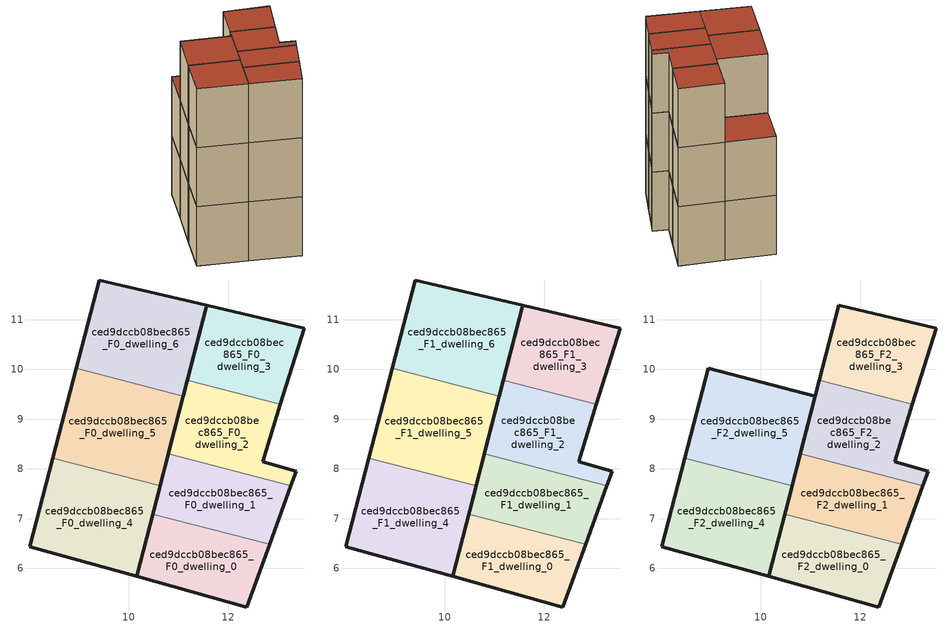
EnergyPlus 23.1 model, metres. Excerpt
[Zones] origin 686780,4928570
ced9dccb08bec865_F0_dwelling_0
 floor ground (EU_floor_Construction): 12.38,5.22 12.83,6.48 10.48,7.09 10.16,5.84 z0
 wall outside (EU_wall_Construction): 12.83,6.48 12.38,5.22 10.16,5.84 10.48,7.09 z0:3
 wall to ced9dccb08bec865_F0_dwelling_1 (EU_wall_Construction): 10.48,7.09 12.83,6.48 z0:3
ced9dccb08bec865_F0_dwelling_1
 floor ground (EU_floor_Construction): 12.83,6.48 13.26,7.66 10.8,8.3 10.48,7.09 z0
 wall outside (EU_wall_Construction): 13.26,7.66 12.83,6.48 / 10.48,7.09 10.8,8.3 z0:3
 wall to ced9dccb08bec865_F0_dwelling_2 (EU_wall_Construction): 10.8,8.3 13.26,7.66 z0:3
ced9dccb08bec865_F0_dwelling_2
 floor ground (EU_floor_Construction): 13.26,7.66 13.37,7.95 12.69,8.14 13.05,9.3 11.18,9.78 10.8,8.3 z0
 wall outside (EU_wall_Construction): 13.05,9.3 12.69,8.14 13.37,7.95 13.26,7.66 / 10.8,8.3 11.18,9.78 z0:3
 wall to ced9dccb08bec865_F0_dwelling_3 (EU_wall_Construction): 11.18,9.78 13.05,9.3 z0:3
ced9dccb08bec865_F0_dwelling_3
 floor ground (EU_floor_Construction): 13.05,9.3 13.53,10.83 11.57,11.29 11.18,9.78 z0
 wall outside (EU_wall_Construction): 11.18,9.78 11.57,11.29 13.53,10.83 13.05,9.3 z0:3
ced9dccb08bec865_F0_dwelling_4
 floor ground (EU_floor_Construction): 10.16,5.84 10.63,7.66 8.47,8.22 8.01,6.43 z0
 wall outside (EU_wall_Construction): 10.63,7.66 10.16,5.84 8.01,6.43 8.47,8.22 z0:3
 wall to ced9dccb08bec865_F0_dwelling_5 (EU_wall_Construction): 8.47,8.22 10.63,7.66 z0:3
ced9dccb08bec865_F0_dwelling_5
 floor ground (EU_floor_Construction): 10.63,7.66 11.1,9.46 8.94,10.02 8.47,8.22 z0
 wall outside (EU_wall_Construction): 8.47,8.22 8.94,10.02 / 11.1,9.46 10.63,7.66 z0:3
 wall to ced9dccb08bec865_F0_dwelling_6 (EU_wall_Construction): 8.94,10.02 11.1,9.46 z0:3
ced9dccb08bec865_F0_dwelling_6
 floor ground (EU_floor_Construction): 11.1,9.46 11.57,11.29 9.4,11.8 8.94,10.02 z0
 wall outside (EU_wall_Construction): 8.94,10.02 9.4,11.8 11.57,11.29 11.1,9.46 z0:3
ced9dccb08bec865_F1_dwelling_0
 floor to ced9dccb08bec865_F0_dwelling_0 (EU_floor_Construction): 12.38,5.22 12.83,6.48 10.48,7.09 10.16,5.84 z3
 wall outside (EU_wall_Construction): 12.83,6.48 12.38,5.22 10.16,5.84 10.48,7.09 z3:6
 wall to ced9dccb08bec865_F1_dwelling_1 (EU_wall_Construction): 10.48,7.09 12.83,6.48 z3:6
ced9dccb08bec865_F1_dwelling_1
 floor to ced9dccb08bec865_F0_dwelling_1 (EU_floor_Construction): 12.83,6.48 13.26,7.66 10.8,8.3 10.48,7.09 z3
 wall outside (EU_wall_Construction): 13.26,7.66 12.83,6.48 / 10.48,7.09 10.8,8.3 z3:6
 wall to ced9dccb08bec865_F1_dwelling_2 (EU_wall_Construction): 10.8,8.3 13.26,7.66 z3:6
ced9dccb08bec865_F1_dwelling_2
 floor to ced9dccb08bec865_F0_dwelling_2 (EU_floor_Construction): 13.26,7.66 13.37,7.95 12.69,8.14 13.05,9.3 11.18,9.78 10.8,8.3 z3
 wall outside (EU_wall_Construction): 13.05,9.3 12.69,8.14 13.37,7.95 13.26,7.66 / 10.8,8.3 11.18,9.78 z3:6
 wall to ced9dccb08bec865_F1_dwelling_3 (EU_wall_Construction): 11.18,9.78 13.05,9.3 z3:6
ced9dccb08bec865_F1_dwelling_3
 floor to ced9dccb08bec865_F0_dwelling_3 (EU_floor_Construction): 13.05,9.3 13.53,10.83 11.57,11.29 11.18,9.78 z3
 wall outside (EU_wall_Construction): 11.18,9.78 11.57,11.29 13.53,10.83 13.05,9.3 z3:6
ced9dccb08bec865_F1_dwelling_4
 floor to ced9dccb08bec865_F0_dwelling_4 (EU_floor_Construction): 10.16,5.84 10.63,7.66 8.47,8.22 8.01,6.43 z3
 wall outside (EU_wall_Construction): 10.63,7.66 10.16,5.84 8.01,6.43 8.47,8.22 z3:6
 wall to ced9dccb08bec865_F1_dwelling_5 (EU_wall_Construction): 8.47,8.22 10.63,7.66 z3:6
ced9dccb08bec865_F1_dwelling_5
 floor to ced9dccb08bec865_F0_dwelling_5 (EU_floor_Construction): 10.63,7.66 11.1,9.46 8.94,10.02 8.47,8.22 z3
 wall outside (EU_wall_Construction): 8.47,8.22 8.94,10.02 / 11.1,9.46 10.63,7.66 z3:6
 wall to ced9dccb08bec865_F1_dwelling_6 (EU_wall_Construction): 8.94,10.02 11.1,9.46 z3:6
ced9dccb08bec865_F1_dwelling_6
 floor to ced9dccb08bec865_F0_dwelling_6 (EU_floor_Construction): 11.1,9.46 11.57,11.29 9.4,11.8 8.94,10.02 z3
 wall outside (EU_wall_Construction): 8.94,10.02 9.4,11.8 11.57,11.29 11.1,9.46 z3:6
 roof outside (EU_roof_Construction): 11.57,11.29 11.1,9.46 8.94,10.02 9.4,11.8 z6
ced9dccb08bec865_F2_dwelling_0
 floor to ced9dccb08bec865_F1_dwelling_0 (EU_floor_Construction): 12.38,5.22 12.83,6.48 10.48,7.09 10.16,5.84 z6
 wall outside (EU_wall_Construction): 12.83,6.48 12.38,5.22 10.16,5.84 10.48,7.09 z6:9
 wall to ced9dccb08bec865_F2_dwelling_1 (EU_wall_Construction): 10.48,7.09 12.83,6.48 z6:9
 roof outside (EU_roof_Construction): 12.83,6.48 12.38,5.22 10.16,5.84 10.48,7.09 z9
ced9dccb08bec865_F2_dwelling_1
 floor to ced9dccb08bec865_F1_dwelling_1 (EU_floor_Construction): 12.83,6.48 13.26,7.66 10.8,8.3 10.48,7.09 z6
 wall outside (EU_wall_Construction): 13.26,7.66 12.83,6.48 / 10.48,7.09 10.8,8.3 z6:9
 wall to ced9dccb08bec865_F2_dwelling_2 (EU_wall_Construction): 10.8,8.3 13.26,7.66 z6:9
 roof outside (EU_roof_Construction): 13.26,7.66 12.83,6.48 10.48,7.09 10.8,8.3 z9
ced9dccb08bec865_F2_dwelling_2
 floor to ced9dccb08bec865_F1_dwelling_2 (EU_floor_Construction): 13.26,7.66 13.37,7.95 12.69,8.14 13.05,9.3 11.18,9.78 10.8,8.3 z6
 wall outside (EU_wall_Construction): 13.05,9.3 12.69,8.14 13.37,7.95 13.26,7.66 / 10.8,8.3 11.18,9.78 z6:9
 wall to ced9dccb08bec865_F2_dwelling_3 (EU_wall_Construction): 11.18,9.78 13.05,9.3 z6:9
 roof outside (EU_roof_Construction): 13.05,9.3 12.69,8.14 13.37,7.95 13.26,7.66 10.8,8.3 11.18,9.78 z9
ced9dccb08bec865_F2_dwelling_3
 floor to ced9dccb08bec865_F1_dwelling_3 (EU_floor_Construction): 13.05,9.3 13.53,10.83 11.57,11.29 11.18,9.78 z6
 wall outside (EU_wall_Construction): 11.18,9.78 11.57,11.29 13.53,10.83 13.05,9.3 z6:9
 roof outside (EU_roof_Construction): 13.53,10.83 13.05,9.3 11.18,9.78 11.57,11.29 z9
ced9dccb08bec865_F2_dwelling_4
 floor to ced9dccb08bec865_F1_dwelling_4 (EU_floor_Construction): 10.16,5.84 10.63,7.66 8.47,8.22 8.01,6.43 z6
 wall outside (EU_wall_Construction): 10.63,7.66 10.16,5.84 8.01,6.43 8.47,8.22 z6:9
 wall to ced9dccb08bec865_F2_dwelling_5 (EU_wall_Construction): 8.47,8.22 10.63,7.66 z6:9
 roof outside (EU_roof_Construction): 10.63,7.66 10.16,5.84 8.01,6.43 8.47,8.22 z9
ced9dccb08bec865_F2_dwelling_5
 floor to ced9dccb08bec865_F1_dwelling_5 (EU_floor_Construction): 10.63,7.66 11.1,9.46 8.94,10.02 8.47,8.22 z6
 wall outside (EU_wall_Construction): 8.47,8.22 8.94,10.02 11.1,9.46 10.63,7.66 z6:9
 roof outside (EU_roof_Construction): 11.1,9.46 10.63,7.66 8.47,8.22 8.94,10.02 z9
[Building]
EU S2 Campaign: North Axis=0; Terrain=City; Solar Distribution=FullExterior
[Site:Location]
Bologna: Latitude=44.5; Longitude=11.25; Time Zone=1; Elevation=37
[SizingPeriod:WeatherFileDays]
AnnualSizingPeriod: Begin Month=1; Begin Day of Month=1; End Month=12; End Day of Month=31; Day of Week for Start Day=Monday; Use Weather File Daylight Saving Period=No; Use Weather File Rain and Snow Indicators=No
[MATERIAL]
EU_InternalMass_Material: Roughness=MediumRough; Thickness=0.1; Conductivity=1; Density=1800; Specific Heat=900; Thermal Absorptance=0.9; Solar Absorptance=0.7; Visible Absorptance=0.7
[MATERIAL:NOMASS] Roughness=MediumRough; Thermal Absorptance=0.9; Solar Absorptance=0.7; Visible Absorptance=0.7
Name | Thermal Resistance
EU_wall_NoMass | 0.781309
EU_roof_NoMass | 0.418499
EU_floor_NoMass | 0.563442
[CONSTRUCTION]
EU_wall_Construction: EU_wall_NoMass
EU_roof_Construction: EU_roof_NoMass
EU_floor_Construction: EU_floor_NoMass
EU_InternalMass_Construction: EU_InternalMass_Material
[ZONE] Type=1; Multiplier=1; Ceiling Height=autocalculate; Floor Area=autocalculate; Part of Total Floor Area=Yes
Name | Volume
ced9dccb08bec865_F0_dwelling_0; ced9dccb08bec865_F1_dwelling_0; ced9dccb08bec865_F2_dwelling_0 | 9.33472
ced9dccb08bec865_F0_dwelling_1 | 9.33765
ced9dccb08bec865_F1_dwelling_1; ced9dccb08bec865_F2_dwelling_1 | 9.33838
ced9dccb08bec865_F0_dwelling_2 | 9.33398
ced9dccb08bec865_F1_dwelling_2; ced9dccb08bec865_F2_dwelling_2; ced9dccb08bec865_F1_dwelling_3; ced9dccb08bec865_F2_dwelling_3 | 9.33325
ced9dccb08bec865_F0_dwelling_3 | 9.33252
ced9dccb08bec865_F0_dwelling_4 | 12.4497
ced9dccb08bec865_F1_dwelling_4; ced9dccb08bec865_F2_dwelling_4 | 12.4504
ced9dccb08bec865_F0_dwelling_5 | 12.4482
ced9dccb08bec865_F1_dwelling_5; ced9dccb08bec865_F2_dwelling_5 | 12.449
ced9dccb08bec865_F0_dwelling_6; ced9dccb08bec865_F1_dwelling_6 | 12.4453
[INTERNALMASS] Construction=EU_InternalMass_Construction
Name | Zone or ZoneList | Surface Area
ced9dccb08bec865_F0_dwelling_0_EU_InternalMass | ced9dccb08bec865_F0_dwelling_0 | 3.11162
ced9dccb08bec865_F0_dwelling_1_EU_InternalMass | ced9dccb08bec865_F0_dwelling_1 | 3.11258
ced9dccb08bec865_F0_dwelling_2_EU_InternalMass | ced9dccb08bec865_F0_dwelling_2 | 3.1112
ced9dccb08bec865_F0_dwelling_3_EU_InternalMass | ced9dccb08bec865_F0_dwelling_3 | 3.11113
ced9dccb08bec865_F0_dwelling_4_EU_InternalMass | ced9dccb08bec865_F0_dwelling_4 | 4.14998
ced9dccb08bec865_F0_dwelling_5_EU_InternalMass | ced9dccb08bec865_F0_dwelling_5 | 4.1495
ced9dccb08bec865_F0_dwelling_6_EU_InternalMass | ced9dccb08bec865_F0_dwelling_6 | 4.14825
ced9dccb08bec865_F1_dwelling_0_EU_InternalMass | ced9dccb08bec865_F1_dwelling_0 | 3.11162
ced9dccb08bec865_F1_dwelling_1_EU_InternalMass | ced9dccb08bec865_F1_dwelling_1 | 3.11258
ced9dccb08bec865_F1_dwelling_2_EU_InternalMass | ced9dccb08bec865_F1_dwelling_2 | 3.1112
ced9dccb08bec865_F1_dwelling_3_EU_InternalMass | ced9dccb08bec865_F1_dwelling_3 | 3.11113
ced9dccb08bec865_F1_dwelling_4_EU_InternalMass | ced9dccb08bec865_F1_dwelling_4 | 4.14998
ced9dccb08bec865_F1_dwelling_5_EU_InternalMass | ced9dccb08bec865_F1_dwelling_5 | 4.1495
ced9dccb08bec865_F1_dwelling_6_EU_InternalMass | ced9dccb08bec865_F1_dwelling_6 | 4.14825
ced9dccb08bec865_F2_dwelling_0_EU_InternalMass | ced9dccb08bec865_F2_dwelling_0 | 4.14975
ced9dccb08bec865_F2_dwelling_1_EU_InternalMass | ced9dccb08bec865_F2_dwelling_1 | 4.14887
ced9dccb08bec865_F2_dwelling_2_EU_InternalMass | ced9dccb08bec865_F2_dwelling_2 | 4.1487
ced9dccb08bec865_F2_dwelling_3_EU_InternalMass | ced9dccb08bec865_F2_dwelling_3 | 4.14876
ced9dccb08bec865_F2_dwelling_4_EU_InternalMass | ced9dccb08bec865_F2_dwelling_4 | 4.14867
ced9dccb08bec865_F2_dwelling_5_EU_InternalMass | ced9dccb08bec865_F2_dwelling_5 | 4.14964
[OTHEREQUIPMENT] Fuel Type=Electricity; Design Level Calculation Method=Watts/Area; Power per Zone Floor Area=1; Fraction Latent=0; Fraction Radiant=0; Fraction Lost=0; Carbon Dioxide Generation Rate=0; EndUse Subcategory=EU_Step8_InternalGains
Name | Zone or ZoneList or Space or SpaceList | Schedule
EU_Step8_InternalGain_ced9dccb08bec865_F0_dwelling_0_f000 | ced9dccb08bec865_F0_dwelling_0 | EU_Step8_GainSchedule_ced9dccb08bec865_F0_dwelling_0_f000
EU_Step8_InternalGain_ced9dccb08bec865_F0_dwelling_1_f000 | ced9dccb08bec865_F0_dwelling_1 | EU_Step8_GainSchedule_ced9dccb08bec865_F0_dwelling_1_f000
EU_Step8_InternalGain_ced9dccb08bec865_F0_dwelling_2_f000 | ced9dccb08bec865_F0_dwelling_2 | EU_Step8_GainSchedule_ced9dccb08bec865_F0_dwelling_2_f000
EU_Step8_InternalGain_ced9dccb08bec865_F0_dwelling_3_f000 | ced9dccb08bec865_F0_dwelling_3 | EU_Step8_GainSchedule_ced9dccb08bec865_F0_dwelling_3_f000
EU_Step8_InternalGain_ced9dccb08bec865_F0_dwelling_4_f000 | ced9dccb08bec865_F0_dwelling_4 | EU_Step8_GainSchedule_ced9dccb08bec865_F0_dwelling_4_f000
EU_Step8_InternalGain_ced9dccb08bec865_F0_dwelling_5_f000 | ced9dccb08bec865_F0_dwelling_5 | EU_Step8_GainSchedule_ced9dccb08bec865_F0_dwelling_5_f000
EU_Step8_InternalGain_ced9dccb08bec865_F0_dwelling_6_f000 | ced9dccb08bec865_F0_dwelling_6 | EU_Step8_GainSchedule_ced9dccb08bec865_F0_dwelling_6_f000
EU_Step8_InternalGain_ced9dccb08bec865_F1_dwelling_0_f000 | ced9dccb08bec865_F1_dwelling_0 | EU_Step8_GainSchedule_ced9dccb08bec865_F1_dwelling_0_f000
EU_Step8_InternalGain_ced9dccb08bec865_F1_dwelling_1_f000 | ced9dccb08bec865_F1_dwelling_1 | EU_Step8_GainSchedule_ced9dccb08bec865_F1_dwelling_1_f000
EU_Step8_InternalGain_ced9dccb08bec865_F1_dwelling_2_f000 | ced9dccb08bec865_F1_dwelling_2 | EU_Step8_GainSchedule_ced9dccb08bec865_F1_dwelling_2_f000
EU_Step8_InternalGain_ced9dccb08bec865_F1_dwelling_3_f000 | ced9dccb08bec865_F1_dwelling_3 | EU_Step8_GainSchedule_ced9dccb08bec865_F1_dwelling_3_f000
EU_Step8_InternalGain_ced9dccb08bec865_F1_dwelling_4_f000 | ced9dccb08bec865_F1_dwelling_4 | EU_Step8_GainSchedule_ced9dccb08bec865_F1_dwelling_4_f000
EU_Step8_InternalGain_ced9dccb08bec865_F1_dwelling_5_f000 | ced9dccb08bec865_F1_dwelling_5 | EU_Step8_GainSchedule_ced9dccb08bec865_F1_dwelling_5_f000
EU_Step8_InternalGain_ced9dccb08bec865_F1_dwelling_6_f000 | ced9dccb08bec865_F1_dwelling_6 | EU_Step8_GainSchedule_ced9dccb08bec865_F1_dwelling_6_f000
EU_Step8_InternalGain_ced9dccb08bec865_F2_dwelling_0_f000 | ced9dccb08bec865_F2_dwelling_0 | EU_Step8_GainSchedule_ced9dccb08bec865_F2_dwelling_0_f000
EU_Step8_InternalGain_ced9dccb08bec865_F2_dwelling_1_f000 | ced9dccb08bec865_F2_dwelling_1 | EU_Step8_GainSchedule_ced9dccb08bec865_F2_dwelling_1_f000
EU_Step8_InternalGain_ced9dccb08bec865_F2_dwelling_2_f000 | ced9dccb08bec865_F2_dwelling_2 | EU_Step8_GainSchedule_ced9dccb08bec865_F2_dwelling_2_f000
EU_Step8_InternalGain_ced9dccb08bec865_F2_dwelling_3_f000 | ced9dccb08bec865_F2_dwelling_3 | EU_Step8_GainSchedule_ced9dccb08bec865_F2_dwelling_3_f000
EU_Step8_InternalGain_ced9dccb08bec865_F2_dwelling_4_f000 | ced9dccb08bec865_F2_dwelling_4 | EU_Step8_GainSchedule_ced9dccb08bec865_F2_dwelling_4_f000
EU_Step8_InternalGain_ced9dccb08bec865_F2_dwelling_5_f000 | ced9dccb08bec865_F2_dwelling_5 | EU_Step8_GainSchedule_ced9dccb08bec865_F2_dwelling_5_f000
[ZONEVENTILATION:DESIGNFLOWRATE] Schedule=EU_AlwaysOn; Design Flow Rate Calculation Method=AirChanges/Hour; Air Changes per Hour=0.692607; Ventilation Type=Natural; Fan Pressure Rise=0; Fan Total Efficiency=1; Constant Term Coefficient=1; Temperature Term Coefficient=0; Velocity Term Coefficient=0; Velocity Squared Term Coefficient=0; Minimum Indoor Temperature=-100; Maximum Indoor Temperature=100; Delta Temperature=-100; Minimum Outdoor Temperature=-100; Maximum Outdoor Temperature=100; Maximum Wind Speed=40
Name | Zone or ZoneList or Space or SpaceList
EU_ConstantAir_ced9dccb08bec865_F0_dwelling_0 | ced9dccb08bec865_F0_dwelling_0
EU_ConstantAir_ced9dccb08bec865_F0_dwelling_1 | ced9dccb08bec865_F0_dwelling_1
EU_ConstantAir_ced9dccb08bec865_F0_dwelling_2 | ced9dccb08bec865_F0_dwelling_2
EU_ConstantAir_ced9dccb08bec865_F0_dwelling_3 | ced9dccb08bec865_F0_dwelling_3
EU_ConstantAir_ced9dccb08bec865_F0_dwelling_4 | ced9dccb08bec865_F0_dwelling_4
EU_ConstantAir_ced9dccb08bec865_F0_dwelling_5 | ced9dccb08bec865_F0_dwelling_5
EU_ConstantAir_ced9dccb08bec865_F0_dwelling_6 | ced9dccb08bec865_F0_dwelling_6
EU_ConstantAir_ced9dccb08bec865_F1_dwelling_0 | ced9dccb08bec865_F1_dwelling_0
EU_ConstantAir_ced9dccb08bec865_F1_dwelling_1 | ced9dccb08bec865_F1_dwelling_1
EU_ConstantAir_ced9dccb08bec865_F1_dwelling_2 | ced9dccb08bec865_F1_dwelling_2
EU_ConstantAir_ced9dccb08bec865_F1_dwelling_3 | ced9dccb08bec865_F1_dwelling_3
EU_ConstantAir_ced9dccb08bec865_F1_dwelling_4 | ced9dccb08bec865_F1_dwelling_4
EU_ConstantAir_ced9dccb08bec865_F1_dwelling_5 | ced9dccb08bec865_F1_dwelling_5
EU_ConstantAir_ced9dccb08bec865_F1_dwelling_6 | ced9dccb08bec865_F1_dwelling_6
EU_ConstantAir_ced9dccb08bec865_F2_dwelling_0 | ced9dccb08bec865_F2_dwelling_0
EU_ConstantAir_ced9dccb08bec865_F2_dwelling_1 | ced9dccb08bec865_F2_dwelling_1
EU_ConstantAir_ced9dccb08bec865_F2_dwelling_2 | ced9dccb08bec865_F2_dwelling_2
EU_ConstantAir_ced9dccb08bec865_F2_dwelling_3 | ced9dccb08bec865_F2_dwelling_3
EU_ConstantAir_ced9dccb08bec865_F2_dwelling_4 | ced9dccb08bec865_F2_dwelling_4
EU_ConstantAir_ced9dccb08bec865_F2_dwelling_5 | ced9dccb08bec865_F2_dwelling_5
[HVACTEMPLATE:THERMOSTAT] Constant Heating Setpoint=20; Constant Cooling Setpoint=50
EU_HeatOnly_ced9dccb08bec865_F0_dwelling_0; EU_HeatOnly_ced9dccb08bec865_F0_dwelling_1; EU_HeatOnly_ced9dccb08bec865_F0_dwelling_2; EU_HeatOnly_ced9dccb08bec865_F0_dwelling_3; EU_HeatOnly_ced9dccb08bec865_F0_dwelling_4; EU_HeatOnly_ced9dccb08bec865_F0_dwelling_5; EU_HeatOnly_ced9dccb08bec865_F0_dwelling_6; EU_HeatOnly_ced9dccb08bec865_F1_dwelling_0; EU_HeatOnly_ced9dccb08bec865_F1_dwelling_1; EU_HeatOnly_ced9dccb08bec865_F1_dwelling_2; EU_HeatOnly_ced9dccb08bec865_F1_dwelling_3; EU_HeatOnly_ced9dccb08bec865_F1_dwelling_4; EU_HeatOnly_ced9dccb08bec865_F1_dwelling_5; EU_HeatOnly_ced9dccb08bec865_F1_dwelling_6; EU_HeatOnly_ced9dccb08bec865_F2_dwelling_0; EU_HeatOnly_ced9dccb08bec865_F2_dwelling_1; EU_HeatOnly_ced9dccb08bec865_F2_dwelling_2; EU_HeatOnly_ced9dccb08bec865_F2_dwelling_3; EU_HeatOnly_ced9dccb08bec865_F2_dwelling_4; EU_HeatOnly_ced9dccb08bec865_F2_dwelling_5
[HVACTEMPLATE:ZONE:IDEALLOADSAIRSYSTEM] System Availability Schedule=EU_AlwaysOn; Maximum Heating Supply Air Temperature=50; Minimum Cooling Supply Air Temperature=13; Maximum Heating Supply Air Humidity Ratio=0.0156; Minimum Cooling Supply Air Humidity Ratio=0.0077; Heating Limit=NoLimit; Cooling Limit=NoLimit; Heating Availability Schedule=EU_AlwaysOn; Cooling Availability Schedule=EU_CoolingOff; Dehumidification Control Type=ConstantSensibleHeatRatio; Cooling Sensible Heat Ratio=0.7; Dehumidification Setpoint=60; Humidification Control Type=None; Humidification Setpoint=30; Outdoor Air Method=None; Outdoor Air Flow Rate per Person=0.00944; Outdoor Air Flow Rate per Zone Floor Area=0; Outdoor Air Flow Rate per Zone=0; Demand Controlled Ventilation Type=None; Outdoor Air Economizer Type=NoEconomizer; Heat Recovery Type=None; Sensible Heat Recovery Effectiveness=0.7; Latent Heat Recovery Effectiveness=0.65
Name | Template Thermostat
ced9dccb08bec865_F0_dwelling_0 | EU_HeatOnly_ced9dccb08bec865_F0_dwelling_0
ced9dccb08bec865_F0_dwelling_1 | EU_HeatOnly_ced9dccb08bec865_F0_dwelling_1
ced9dccb08bec865_F0_dwelling_2 | EU_HeatOnly_ced9dccb08bec865_F0_dwelling_2
ced9dccb08bec865_F0_dwelling_3 | EU_HeatOnly_ced9dccb08bec865_F0_dwelling_3
ced9dccb08bec865_F0_dwelling_4 | EU_HeatOnly_ced9dccb08bec865_F0_dwelling_4
ced9dccb08bec865_F0_dwelling_5 | EU_HeatOnly_ced9dccb08bec865_F0_dwelling_5
ced9dccb08bec865_F0_dwelling_6 | EU_HeatOnly_ced9dccb08bec865_F0_dwelling_6
ced9dccb08bec865_F1_dwelling_0 | EU_HeatOnly_ced9dccb08bec865_F1_dwelling_0
ced9dccb08bec865_F1_dwelling_1 | EU_HeatOnly_ced9dccb08bec865_F1_dwelling_1
ced9dccb08bec865_F1_dwelling_2 | EU_HeatOnly_ced9dccb08bec865_F1_dwelling_2
ced9dccb08bec865_F1_dwelling_3 | EU_HeatOnly_ced9dccb08bec865_F1_dwelling_3
ced9dccb08bec865_F1_dwelling_4 | EU_HeatOnly_ced9dccb08bec865_F1_dwelling_4
ced9dccb08bec865_F1_dwelling_5 | EU_HeatOnly_ced9dccb08bec865_F1_dwelling_5
ced9dccb08bec865_F1_dwelling_6 | EU_HeatOnly_ced9dccb08bec865_F1_dwelling_6
ced9dccb08bec865_F2_dwelling_0 | EU_HeatOnly_ced9dccb08bec865_F2_dwelling_0
ced9dccb08bec865_F2_dwelling_1 | EU_HeatOnly_ced9dccb08bec865_F2_dwelling_1
ced9dccb08bec865_F2_dwelling_2 | EU_HeatOnly_ced9dccb08bec865_F2_dwelling_2
ced9dccb08bec865_F2_dwelling_3 | EU_HeatOnly_ced9dccb08bec865_F2_dwelling_3
ced9dccb08bec865_F2_dwelling_4 | EU_HeatOnly_ced9dccb08bec865_F2_dwelling_4
ced9dccb08bec865_F2_dwelling_5 | EU_HeatOnly_ced9dccb08bec865_F2_dwelling_5
[SIZING:ZONE] Zone Cooling Design Supply Air Temperature Input Method=SupplyAirTemperature; Zone Cooling Design Supply Air Temperature=13; Zone Heating Design Supply Air Temperature Input Method=SupplyAirTemperature; Zone Heating Design Supply Air Temperature=50; Zone Cooling Design Supply Air Humidity Ratio=0.008; Zone Heating Design Supply Air Humidity Ratio=0.008; Cooling Design Air Flow Method=DesignDay; Cooling Design Air Flow Rate=0; Cooling Minimum Air Flow per Zone Floor Area=0.000762; Cooling Minimum Air Flow=0; Cooling Minimum Air Flow Fraction=0.2; Heating Design Air Flow Method=DesignDay; Heating Design Air Flow Rate=0; Heating Maximum Air Flow per Zone Floor Area=0.002032; Heating Maximum Air Flow=0.141576; Heating Maximum Air Flow Fraction=0.3; Account for Dedicated Outdoor Air System=No; Dedicated Outdoor Air System Control Strategy=NeutralSupplyAir; Dedicated Outdoor Air Low Setpoint Temperature for Design=autosize; Dedicated Outdoor Air High Setpoint Temperature for Design=autosize; Zone Load Sizing Method=Sensible Load Only No Latent Load; Zone Latent Cooling Design Supply Air Humidity Ratio Input Method=HumidityRatioDifference; Zone Cooling Design Supply Air Humidity Ratio Difference=0.005; Zone Latent Heating Design Supply Air Humidity Ratio Input Method=HumidityRatioDifference; Zone Humidification Design Supply Air Humidity Ratio Difference=0.005
ced9dccb08bec865_F0_dwelling_0; ced9dccb08bec865_F0_dwelling_1; ced9dccb08bec865_F0_dwelling_2; ced9dccb08bec865_F0_dwelling_3; ced9dccb08bec865_F0_dwelling_4; ced9dccb08bec865_F0_dwelling_5; ced9dccb08bec865_F0_dwelling_6; ced9dccb08bec865_F1_dwelling_0; ced9dccb08bec865_F1_dwelling_1; ced9dccb08bec865_F1_dwelling_2; ced9dccb08bec865_F1_dwelling_3; ced9dccb08bec865_F1_dwelling_4; ced9dccb08bec865_F1_dwelling_5; ced9dccb08bec865_F1_dwelling_6; ced9dccb08bec865_F2_dwelling_0; ced9dccb08bec865_F2_dwelling_1; ced9dccb08bec865_F2_dwelling_2; ced9dccb08bec865_F2_dwelling_3; ced9dccb08bec865_F2_dwelling_4; ced9dccb08bec865_F2_dwelling_5
[SCHEDULE:CONSTANT]
Name | Hourly Value
EU_AlwaysOn | 1
EU_CoolingOff | 0
[SCHEDULE:FILE] Column Number=1; Rows to Skip at Top=0; Number of Hours of Data=8760; Column Separator=Comma; Interpolate to Timestep=No; Minutes per Item=60; Adjust Schedule for Daylight Savings=Yes
Name | File
EU_Step8_GainSchedule_ced9dccb08bec865_F0_dwelling_0_f000 | ../../schedules/ced9dccb08bec865/ced9dccb08bec865_F0_dwelling_0_f000_gain.csv
EU_Step8_GainSchedule_ced9dccb08bec865_F0_dwelling_1_f000 | ../../schedules/ced9dccb08bec865/ced9dccb08bec865_F0_dwelling_1_f000_gain.csv
EU_Step8_GainSchedule_ced9dccb08bec865_F0_dwelling_2_f000 | ../../schedules/ced9dccb08bec865/ced9dccb08bec865_F0_dwelling_2_f000_gain.csv
EU_Step8_GainSchedule_ced9dccb08bec865_F0_dwelling_3_f000 | ../../schedules/ced9dccb08bec865/ced9dccb08bec865_F0_dwelling_3_f000_gain.csv
EU_Step8_GainSchedule_ced9dccb08bec865_F0_dwelling_4_f000 | ../../schedules/ced9dccb08bec865/ced9dccb08bec865_F0_dwelling_4_f000_gain.csv
EU_Step8_GainSchedule_ced9dccb08bec865_F0_dwelling_5_f000 | ../../schedules/ced9dccb08bec865/ced9dccb08bec865_F0_dwelling_5_f000_gain.csv
EU_Step8_GainSchedule_ced9dccb08bec865_F0_dwelling_6_f000 | ../../schedules/ced9dccb08bec865/ced9dccb08bec865_F0_dwelling_6_f000_gain.csv
EU_Step8_GainSchedule_ced9dccb08bec865_F1_dwelling_0_f000 | ../../schedules/ced9dccb08bec865/ced9dccb08bec865_F1_dwelling_0_f000_gain.csv
EU_Step8_GainSchedule_ced9dccb08bec865_F1_dwelling_1_f000 | ../../schedules/ced9dccb08bec865/ced9dccb08bec865_F1_dwelling_1_f000_gain.csv
EU_Step8_GainSchedule_ced9dccb08bec865_F1_dwelling_2_f000 | ../../schedules/ced9dccb08bec865/ced9dccb08bec865_F1_dwelling_2_f000_gain.csv
EU_Step8_GainSchedule_ced9dccb08bec865_F1_dwelling_3_f000 | ../../schedules/ced9dccb08bec865/ced9dccb08bec865_F1_dwelling_3_f000_gain.csv
EU_Step8_GainSchedule_ced9dccb08bec865_F1_dwelling_4_f000 | ../../schedules/ced9dccb08bec865/ced9dccb08bec865_F1_dwelling_4_f000_gain.csv
EU_Step8_GainSchedule_ced9dccb08bec865_F1_dwelling_5_f000 | ../../schedules/ced9dccb08bec865/ced9dccb08bec865_F1_dwelling_5_f000_gain.csv
EU_Step8_GainSchedule_ced9dccb08bec865_F1_dwelling_6_f000 | ../../schedules/ced9dccb08bec865/ced9dccb08bec865_F1_dwelling_6_f000_gain.csv
EU_Step8_GainSchedule_ced9dccb08bec865_F2_dwelling_0_f000 | ../../schedules/ced9dccb08bec865/ced9dccb08bec865_F2_dwelling_0_f000_gain.csv
EU_Step8_GainSchedule_ced9dccb08bec865_F2_dwelling_1_f000 | ../../schedules/ced9dccb08bec865/ced9dccb08bec865_F2_dwelling_1_f000_gain.csv
EU_Step8_GainSchedule_ced9dccb08bec865_F2_dwelling_2_f000 | ../../schedules/ced9dccb08bec865/ced9dccb08bec865_F2_dwelling_2_f000_gain.csv
EU_Step8_GainSchedule_ced9dccb08bec865_F2_dwelling_3_f000 | ../../schedules/ced9dccb08bec865/ced9dccb08bec865_F2_dwelling_3_f000_gain.csv
EU_Step8_GainSchedule_ced9dccb08bec865_F2_dwelling_4_f000 | ../../schedules/ced9dccb08bec865/ced9dccb08bec865_F2_dwelling_4_f000_gain.csv
EU_Step8_GainSchedule_ced9dccb08bec865_F2_dwelling_5_f000 | ../../schedules/ced9dccb08bec865/ced9dccb08bec865_F2_dwelling_5_f000_gain.csv
